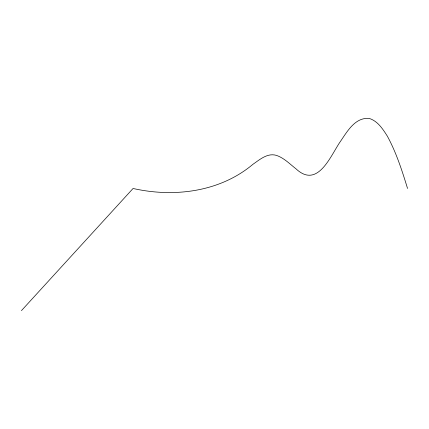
<?xml version="1.0" encoding="UTF-8"?>
<svg xmlns="http://www.w3.org/2000/svg" width="429" height="429" viewBox="0 0 429 429"><rect width="100%" height="100%" fill="white"/><g stroke="black" fill="none" stroke-linecap="round" stroke-linejoin="round"><path stroke-width="0.64" d="M21.45 310.623L133.065 188.476C174.104 197.715 219.932 191.999 252.901 164.334C259.738 159.604 267.514 152.681 276.48 155.4C284.089 158.001 289.752 163.975 295.962 168.795C317.09 188.637 329.799 157.7 339.377 142.97C346.589 132.674 354.622 116.988 369.358 118.458C377.82 121.166 382.781 129.006 387.312 136.1C396.31 152.606 402.053 170.576 407.55 188.476"/></g></svg>
